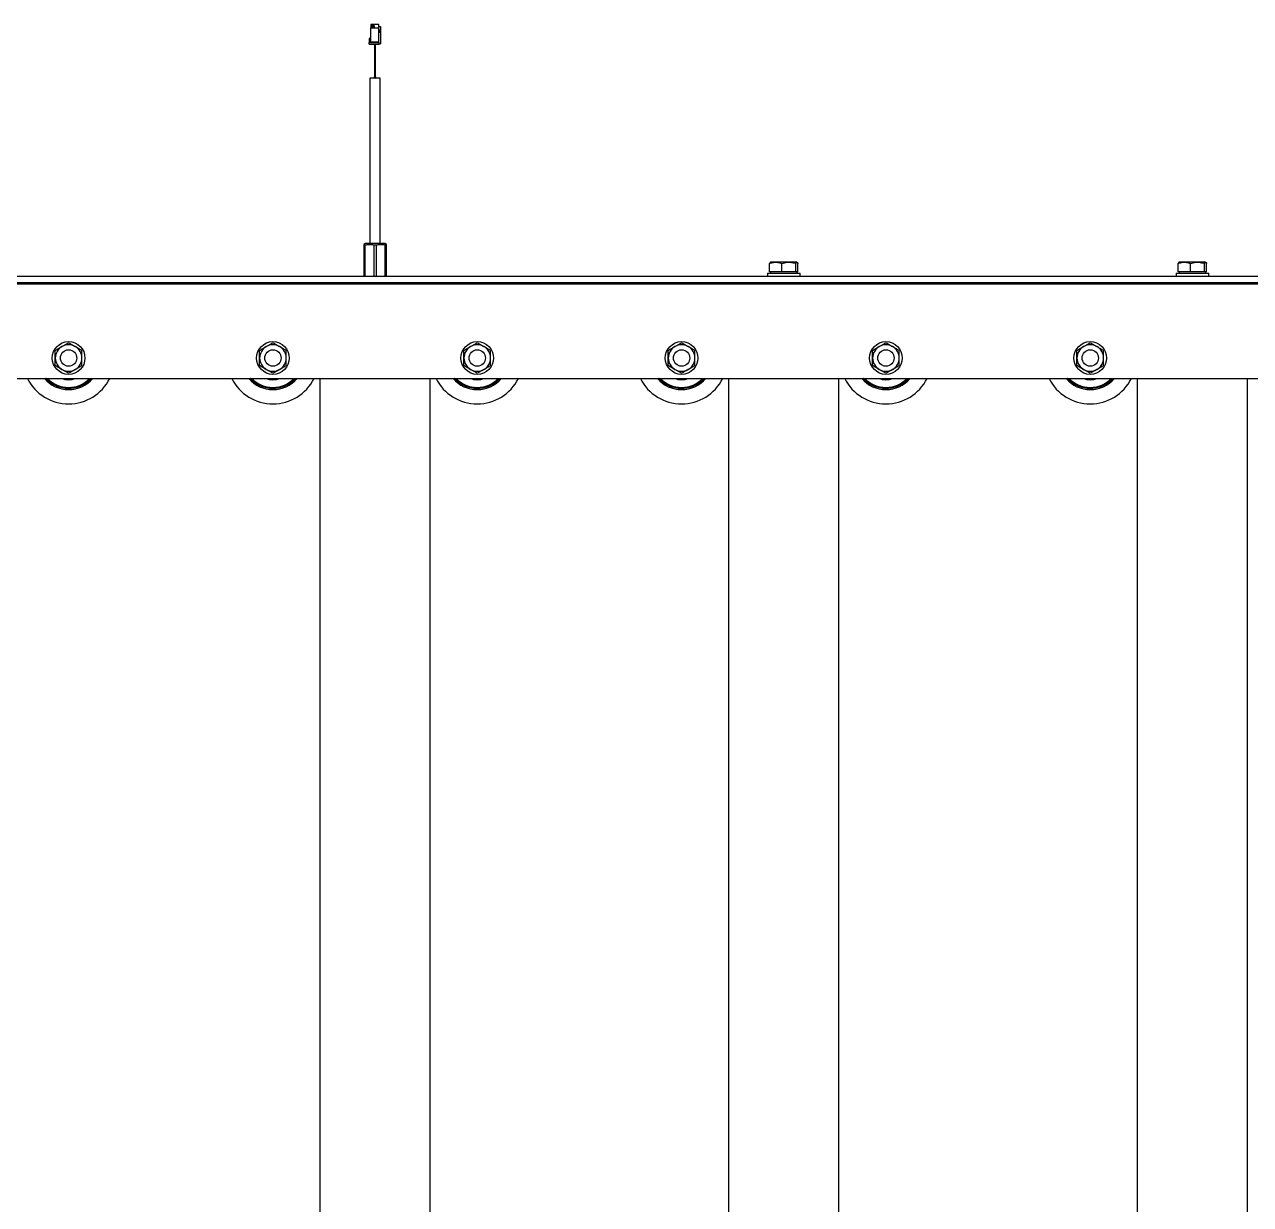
# Model space of a CAD drawing. Header units: millimetres. Extents: x 15 to 415, y 5 to 292.
# Drawn here: x 283.33 to 313.33, y 196.22 to 225.11 of the extents above; entities that cross this region are included whole.
import ezdxf

# ---------------------------------------------------------------- set-up
doc = ezdxf.new("R2010")
doc.units = ezdxf.units.MM

msp = doc.modelspace()

# ---------------------------------------------------------------- linework, layer by layer
at = {"color": 7, "linetype": 'Continuous', "lineweight": 25}
for p, q in [((292.00193, 225.11358), (291.80193, 225.11358)), ((291.80193, 225.11358), (291.80193, 225.10909)), ((291.80193, 225.10909), (291.89193, 225.10909)), ((291.80193, 225.10909), (291.80193, 225.1046)), ((291.89193, 225.1046), (291.80193, 225.1046)), ((291.80193, 225.1046), (291.80193, 225.10011)), ((291.80193, 225.10011), (291.89193, 225.10011)), ((291.80193, 225.10011), (291.80193, 225.09562)), ((291.89193, 225.09562), (291.80193, 225.09562)), ((291.80193, 225.09562), (291.80193, 225.09113)), ((291.80193, 225.09113), (291.89193, 225.09113)), ((291.80193, 225.09113), (291.80193, 225.08665)), ((291.89193, 225.08665), (291.80193, 225.08665)), ((291.80193, 225.08665), (291.80193, 225.08216)), ((291.80193, 225.08216), (291.89193, 225.08216)), ((291.80193, 225.08216), (291.80193, 225.07767)), ((291.89193, 225.07767), (291.80193, 225.07767)), ((291.80193, 225.07767), (291.80193, 225.07318)), ((291.80193, 225.07318), (291.89193, 225.07318)), ((291.80193, 225.07318), (291.80193, 225.06869)), ((291.89193, 225.06869), (291.80193, 225.06869)), ((291.80193, 225.06869), (291.80193, 225.0642)), ((291.80193, 225.0642), (291.89193, 225.0642)), ((291.80193, 225.0642), (291.80193, 225.05971)), ((291.89193, 225.05971), (291.80193, 225.05971)), ((291.80193, 225.05971), (291.80193, 225.05522)), ((291.80193, 225.05522), (291.89193, 225.05522)), ((291.80193, 225.05522), (291.80193, 225.05073)), ((291.89193, 225.05073), (291.80193, 225.05073)), ((291.80193, 225.05073), (291.80193, 225.04624)), ((291.80193, 225.04624), (291.89193, 225.04624)), ((291.80193, 225.04624), (291.80193, 225.04175)), ((291.89193, 225.04175), (291.80193, 225.04175)), ((291.80193, 225.04175), (291.80193, 225.03726)), ((291.80193, 225.03726), (291.89193, 225.03726)), ((291.80193, 225.03726), (291.80193, 225.03277)), ((291.89193, 225.03277), (291.80193, 225.03277)), ((291.80193, 225.03277), (291.80193, 225.02825)), ((291.80193, 225.02825), (292.00193, 225.02825)), ((291.80193, 224.67921), (291.80193, 225.02825)), ((291.89193, 225.1046), (291.89193, 225.10909)), ((291.89193, 225.09562), (291.89193, 225.10011)), ((291.89193, 225.08665), (291.89193, 225.09113)), ((291.89193, 225.07767), (291.89193, 225.08216)), ((291.89193, 225.06869), (291.89193, 225.07318)), ((291.89193, 225.05971), (291.89193, 225.0642)), ((291.89193, 225.05073), (291.89193, 225.05522)), ((291.89193, 225.04175), (291.89193, 225.04624)), ((291.89193, 225.03277), (291.89193, 225.03726)), ((292.00193, 225.02825), (292.00193, 225.11358)), ((292.00193, 225.06461), (292.04193, 225.06461)), ((292.00193, 225.06261), (292.04193, 225.06261)), ((292.00193, 224.67921), (292.00193, 225.02825)), ((292.04193, 225.06461), (292.04193, 225.06261)), ((292.04193, 225.06261), (292.04193, 224.98467)), ((291.80193, 224.76789), (291.76193, 224.76789)), ((291.76193, 224.76789), (291.76193, 224.67587)), ((292.00193, 224.98467), (292.04193, 224.98467)), ((292.00193, 224.98266), (292.04193, 224.98266)), ((292.00193, 224.96996), (292.04193, 224.96996)), ((292.00193, 224.93827), (292.04193, 224.93827)), ((292.00193, 224.92946), (292.04193, 224.92946)), ((292.04193, 224.98467), (292.04193, 224.98266)), ((292.04193, 224.98266), (292.04193, 224.96996)), ((292.04193, 224.96996), (292.04193, 224.93827)), ((292.04193, 224.93827), (292.04193, 224.92946)), ((292.04193, 224.92946), (292.04193, 224.64155)), ((291.76193, 224.67587), (292.00193, 224.67587)), ((291.76193, 224.63598), (291.76193, 224.67587)), ((291.76193, 224.63598), (292.00193, 224.63598)), ((292.00193, 224.67921), (291.80193, 224.67921)), ((292.00193, 224.67587), (292.00193, 224.67921)), ((292.00193, 224.67587), (292.00193, 224.63598)), ((292.00193, 224.64155), (292.04193, 224.64155)), ((291.88943, 223.88797), (291.88943, 223.82371)), ((291.88943, 223.81265), (291.88943, 223.7989)), ((291.88946, 223.82602), (291.88946, 223.7989)), ((291.91441, 223.7989), (291.91441, 223.82473)), ((291.91443, 223.82371), (291.91443, 223.88856)), ((291.91443, 223.82334), (291.91443, 223.87106)), ((291.78237, 223.7989), (291.78237, 219.7489)), ((292.03237, 223.7989), (291.78237, 223.7989)), ((292.03237, 219.7489), (292.03237, 223.7989)), ((291.66975, 219.7489), (291.63237, 219.73104)), ((291.63237, 219.71909), (291.66603, 219.71909)), ((291.63237, 219.71909), (291.63237, 218.9489)), ((291.66603, 218.9489), (291.66603, 219.71909)), ((292.14499, 219.7489), (291.66975, 219.7489)), ((291.8737, 219.71909), (291.8737, 218.9489)), ((291.8737, 219.71909), (291.94103, 219.71909)), ((291.94103, 218.9489), (291.94103, 219.71909)), ((292.18237, 219.73104), (292.14499, 219.7489)), ((292.18237, 219.71909), (292.1487, 219.71909)), ((292.1487, 219.71909), (292.1487, 218.9489)), ((292.18237, 218.9489), (292.18237, 219.71909)), ((301.50737, 219.0289), (301.50737, 218.9489)), ((301.50737, 219.0289), (302.06059, 219.0289)), ((301.56071, 219.0589), (301.56071, 219.26487)), ((301.70962, 219.0589), (301.56071, 219.0589)), ((301.70962, 219.2939), (301.58237, 219.2939)), ((301.58237, 219.0589), (301.58237, 219.0289)), ((302.03186, 219.2939), (301.70962, 219.2939)), ((301.85853, 219.0589), (301.70962, 219.0589)), ((301.85853, 219.0589), (301.85853, 219.26487)), ((302.03186, 219.0589), (301.85853, 219.0589)), ((302.2296, 219.2939), (302.03186, 219.2939)), ((302.20518, 219.0589), (302.03186, 219.0589)), ((302.06059, 219.0289), (302.30737, 219.0289)), ((302.20518, 219.26487), (302.2296, 219.2939)), ((302.20518, 219.0589), (302.20518, 219.26487)), ((302.2296, 219.0589), (302.20518, 219.0589)), ((302.25402, 219.0589), (302.2296, 219.0589)), ((302.23237, 219.0289), (302.23237, 219.0589)), ((302.25402, 219.0589), (302.25402, 219.26487)), ((302.30737, 218.9489), (302.30737, 219.0289)), ((311.50737, 219.0289), (311.50737, 218.9489)), ((311.50737, 219.0289), (312.06059, 219.0289)), ((311.56071, 219.0589), (311.56071, 219.26487)), ((311.70962, 219.0589), (311.56071, 219.0589)), ((311.70962, 219.2939), (311.58237, 219.2939)), ((311.58237, 219.0589), (311.58237, 219.0289)), ((312.03186, 219.2939), (311.70962, 219.2939)), ((311.85853, 219.0589), (311.70962, 219.0589)), ((311.85853, 219.0589), (311.85853, 219.26487)), ((312.03186, 219.0589), (311.85853, 219.0589)), ((312.2296, 219.2939), (312.03186, 219.2939)), ((312.20518, 219.0589), (312.03186, 219.0589)), ((312.06059, 219.0289), (312.30737, 219.0289)), ((312.20518, 219.26487), (312.2296, 219.2939)), ((312.20518, 219.0589), (312.20518, 219.26487)), ((312.2296, 219.0589), (312.20518, 219.0589)), ((312.25402, 219.0589), (312.2296, 219.0589)), ((312.23237, 219.0289), (312.23237, 219.0589)), ((312.25402, 219.0589), (312.25402, 219.26487)), ((312.30737, 218.9489), (312.30737, 219.0289)), ((217.05737, 218.9489), (366.75737, 218.9489)), ((217.05737, 218.7989), (366.75737, 218.7989)), ((284.40737, 216.57362), (284.24487, 216.66744)), ((289.40737, 216.57362), (289.24487, 216.66744)), ((294.40737, 216.57362), (294.24487, 216.66744)), ((299.40737, 216.57362), (299.24487, 216.66744)), ((304.40737, 216.57362), (304.24487, 216.66744)), ((309.40737, 216.57362), (309.24487, 216.66744)), ((217.05737, 216.4489), (366.75737, 216.4489)), ((290.55737, 216.4489), (290.55737, 171.4489)), ((293.25737, 171.4489), (293.25737, 216.4489)), ((300.55737, 216.4489), (300.55737, 171.4489)), ((303.25737, 171.4489), (303.25737, 216.4489)), ((310.55737, 216.4489), (310.55737, 171.4489)), ((313.25737, 171.4489), (313.25737, 216.4489))]:
    msp.add_line(p, q, dxfattribs=at)
at = {"color": 8, "linetype": 'Continuous', "lineweight": 25}
msp.add_line((268.30737, 218.76207), (315.50737, 218.76207), dxfattribs=at)
at = {"color": 7, "linetype": 'Continuous', "lineweight": 25}
for centre, radius in [((284.40737, 216.9489), 0.4), ((289.40737, 216.9489), 0.4), ((294.40737, 216.9489), 0.4), ((299.40737, 216.9489), 0.4), ((304.40737, 216.9489), 0.4), ((309.40737, 216.9489), 0.4), ((284.40737, 216.9489), 0.2), ((289.40737, 216.9489), 0.2), ((294.40737, 216.9489), 0.2), ((299.40737, 216.9489), 0.2), ((304.40737, 216.9489), 0.2), ((309.40737, 216.9489), 0.2)]:
    msp.add_circle(centre, radius, dxfattribs=at)
for centre, radius, start, end in [((284.40737, 216.9489), 0.325, 120, 180), ((284.40737, 216.9489), 0.325, 60, 120), ((284.40737, 216.9489), 0.325, 0, 60), ((289.40737, 216.9489), 0.325, 120, 180), ((289.40737, 216.9489), 0.325, 60, 120), ((289.40737, 216.9489), 0.325, 0, 60), ((294.40737, 216.9489), 0.325, 120, 180), ((294.40737, 216.9489), 0.325, 60, 120), ((294.40737, 216.9489), 0.325, 0, 60), ((299.40737, 216.9489), 0.325, 120, 180), ((299.40737, 216.9489), 0.325, 60, 120), ((299.40737, 216.9489), 0.325, 0, 60), ((304.40737, 216.9489), 0.325, 120, 180), ((304.40737, 216.9489), 0.325, 60, 120), ((304.40737, 216.9489), 0.325, 0, 60), ((309.40737, 216.9489), 0.325, 120, 180), ((309.40737, 216.9489), 0.325, 60, 120), ((309.40737, 216.9489), 0.325, 0, 60), ((284.40737, 216.9489), 0.325, 180, 240), ((284.40737, 216.9489), 0.325, 300, 0), ((289.40737, 216.9489), 0.325, 180, 240), ((289.40737, 216.9489), 0.325, 300, 0), ((294.40737, 216.9489), 0.325, 180, 240), ((294.40737, 216.9489), 0.325, 300, 0), ((299.40737, 216.9489), 0.325, 180, 240), ((299.40737, 216.9489), 0.325, 300, 0), ((304.40737, 216.9489), 0.325, 180, 240), ((304.40737, 216.9489), 0.325, 300, 0), ((309.40737, 216.9489), 0.325, 180, 240), ((309.40737, 216.9489), 0.325, 300, 0), ((284.40737, 216.9489), 0.325, 240, 300), ((289.40737, 216.9489), 0.325, 240, 300), ((294.40737, 216.9489), 0.325, 240, 300), ((299.40737, 216.9489), 0.325, 240, 300), ((304.40737, 216.9489), 0.325, 240, 300), ((309.40737, 216.9489), 0.325, 240, 300), ((284.40737, 216.9489), 1.125, 206.3878, 333.6122), ((284.40737, 216.9489), 0.775, 220.17777, 319.82223), ((284.40737, 216.9489), 0.71929, 224.037901, 315.962099), ((284.40737, 216.9489), 0.53071, 250.411799, 289.588201), ((289.40737, 216.9489), 1.125, 206.3878, 333.6122), ((289.40737, 216.9489), 0.775, 220.17777, 319.82223), ((289.40737, 216.9489), 0.71929, 224.037901, 315.962099), ((289.40737, 216.9489), 0.53071, 250.411799, 289.588201), ((294.40737, 216.9489), 1.125, 206.3878, 333.6122), ((294.40737, 216.9489), 0.775, 220.17777, 319.82223), ((294.40737, 216.9489), 0.71929, 224.037901, 315.962099), ((294.40737, 216.9489), 0.53071, 250.411799, 289.588201), ((299.40737, 216.9489), 1.125, 206.3878, 333.6122), ((299.40737, 216.9489), 0.775, 220.17777, 319.82223), ((299.40737, 216.9489), 0.71929, 224.037901, 315.962099), ((299.40737, 216.9489), 0.53071, 250.411799, 289.588201), ((304.40737, 216.9489), 1.125, 206.3878, 333.6122), ((304.40737, 216.9489), 0.775, 220.17777, 319.82223), ((304.40737, 216.9489), 0.71929, 224.037901, 315.962099), ((304.40737, 216.9489), 0.53071, 250.411799, 289.588201), ((309.40737, 216.9489), 1.125, 206.3878, 333.6122), ((309.40737, 216.9489), 0.775, 220.17777, 319.82223), ((309.40737, 216.9489), 0.71929, 224.037901, 315.962099), ((309.40737, 216.9489), 0.53071, 250.411799, 289.588201)]:
    msp.add_arc(centre, radius, start, end, dxfattribs=at)
for points, knots in [([(291.90492, 224.63805), (291.90362, 224.61541), (291.90104, 224.57011), (291.89598, 224.48701), (291.89033, 224.39905), (291.88934, 224.31518), (291.88946, 224.24577), (291.88942, 224.17202), (291.88944, 224.07885), (291.88943, 223.98513), (291.88943, 223.91516), (291.88943, 223.88797)], [0, 0, 0, 0, 0.08096393, 0.16198506, 0.30014014, 0.40747759, 0.48656141, 0.58806375, 0.72478394, 0.89305774, 1, 1, 1, 1]), ([(291.88943, 224.63598), (291.88943, 224.60254), (291.88943, 224.53684), (291.88943, 224.4423), (291.88943, 224.3623), (291.88943, 224.30152), (291.88943, 224.26653), (291.88943, 224.25147)], [0, 0, 0, 0, 0.27476063, 0.53973222, 0.74111622, 0.88860415, 1, 1, 1, 1]), ([(291.91443, 223.88856), (291.91443, 223.90892), (291.91443, 223.96482), (291.91444, 224.04027), (291.91443, 224.11523), (291.91446, 224.18155), (291.91428, 224.25313), (291.91154, 224.34812), (291.90612, 224.45173), (291.90215, 224.55257), (291.89992, 224.60805), (291.8988, 224.63598)], [0, 0, 0, 0, 0.07897224, 0.21690263, 0.32363574, 0.40231793, 0.50316843, 0.6370949, 0.80386777, 0.9012468, 1, 1, 1, 1]), ([(291.91443, 224.13922), (291.91443, 224.14486), (291.91443, 224.17082), (291.91443, 224.23257), (291.91443, 224.33915), (291.91443, 224.48138), (291.91443, 224.58203), (291.91443, 224.63598)], [0, 0, 0, 0, 0.03202863, 0.14761855, 0.35635791, 0.65494849, 1, 1, 1, 1]), ([(291.90193, 223.8225), (291.90075, 223.82255), (291.89807, 223.82267), (291.89483, 223.8235), (291.89239, 223.8246), (291.89078, 223.82573), (291.88966, 223.82709), (291.88951, 223.82808), (291.88943, 223.82858)], [0, 0, 0, 0, 0.18060234, 0.40908732, 0.54280662, 0.68784873, 0.84155889, 1, 1, 1, 1]), ([(291.89054, 223.79901), (291.89029, 223.80251), (291.88975, 223.81), (291.88949, 223.81986), (291.88945, 223.82621), (291.88943, 223.82858)], [0, 0, 0, 0, 0.35439768, 0.75937105, 1, 1, 1, 1]), ([(291.91443, 223.82858), (291.91436, 223.82808), (291.91421, 223.82709), (291.91308, 223.82573), (291.91148, 223.8246), (291.90903, 223.8235), (291.90579, 223.82267), (291.90312, 223.82255), (291.90193, 223.8225)], [0, 0, 0, 0, 0.15844111, 0.31215127, 0.45719338, 0.59091268, 0.81939766, 1, 1, 1, 1]), ([(291.91277, 223.79041), (291.91324, 223.79678), (291.91405, 223.80769), (291.91437, 223.81983), (291.91443, 223.82598), (291.91443, 223.8278), (291.91443, 223.82838), (291.91443, 223.82858)], [0, 0, 0, 0, 0.4996986, 0.85638858, 0.95487789, 0.98410959, 1, 1, 1, 1]), ([(291.63237, 219.73104), (291.63237, 219.73048), (291.63237, 219.72936), (291.63237, 219.72252), (291.63237, 219.71909)], [0, 0, 0, 0, 0.49763005, 1, 1, 1, 1]), ([(291.66603, 219.71909), (291.69572, 219.72425), (291.75595, 219.73472), (291.826, 219.7289), (291.86502, 219.72087), (291.8737, 219.71909)], [0, 0, 0, 0, 0.43034353, 0.87326188, 1, 1, 1, 1]), ([(291.94103, 219.71909), (291.97072, 219.72425), (292.03095, 219.73472), (292.101, 219.7289), (292.14002, 219.72087), (292.1487, 219.71909)], [0, 0, 0, 0, 0.43034353, 0.87326188, 1, 1, 1, 1]), ([(292.18237, 219.71909), (292.18237, 219.7225), (292.18237, 219.72934), (292.18237, 219.73047), (292.18237, 219.73104)], [0, 0, 0, 0, 0.49786913, 1, 1, 1, 1]), ([(301.56071, 219.26487), (301.56671, 219.26699), (301.58472, 219.27336), (301.61523, 219.28225), (301.65253, 219.28995), (301.68414, 219.29348), (301.70324, 219.29379), (301.70962, 219.2939)], [0, 0, 0, 0, 0.12359753, 0.37124782, 0.62101355, 0.87330139, 1, 1, 1, 1]), ([(301.58513, 219.2939), (301.58455, 219.29386), (301.58302, 219.29378), (301.58055, 219.29293), (301.5777, 219.29116), (301.5739, 219.2877), (301.57011, 219.28269), (301.56634, 219.27631), (301.56352, 219.27093), (301.56165, 219.26689), (301.56071, 219.26487)], [0, 0, 0, 0, 0.070036107, 0.184842993, 0.299816611, 0.41526294, 0.647866756, 0.765024679, 0.882473115, 1, 1, 1, 1]), ([(301.70962, 219.2939), (301.71315, 219.29386), (301.73212, 219.29369), (301.7665, 219.29025), (301.81277, 219.28042), (301.84311, 219.27011), (301.85853, 219.26487)], [0, 0, 0, 0, 0.07005137, 0.3766066, 0.68307341, 1, 1, 1, 1]), ([(301.85853, 219.26487), (301.87993, 219.27104), (301.92293, 219.28343), (301.97415, 219.29112), (302.01059, 219.29362), (302.02477, 219.29381), (302.03186, 219.2939)], [0, 0, 0, 0, 0.37742408, 0.75834263, 0.87907343, 1, 1, 1, 1]), ([(302.03186, 219.2939), (302.07741, 219.29035), (302.1361, 219.28579), (302.19255, 219.26869), (302.20518, 219.26487)], [0, 0, 0, 0, 0.776286725, 1, 1, 1, 1]), ([(302.2296, 219.2939), (302.23018, 219.29386), (302.23266, 219.29372), (302.23609, 219.29201), (302.23987, 219.28857), (302.24272, 219.2852), (302.24556, 219.2811), (302.24839, 219.27631), (302.25122, 219.27093), (302.25309, 219.26689), (302.25402, 219.26487)], [0, 0, 0, 0, 0.070036806, 0.299778269, 0.415225752, 0.531480283, 0.647863239, 0.765022333, 0.882471941, 1, 1, 1, 1]), ([(311.56071, 219.26487), (311.56671, 219.26699), (311.58472, 219.27336), (311.61523, 219.28225), (311.65253, 219.28995), (311.68414, 219.29348), (311.70324, 219.29379), (311.70962, 219.2939)], [0, 0, 0, 0, 0.123597525, 0.371247822, 0.621013548, 0.873301388, 1, 1, 1, 1]), ([(311.58513, 219.2939), (311.58455, 219.29386), (311.58302, 219.29378), (311.58055, 219.29293), (311.5777, 219.29116), (311.5739, 219.2877), (311.57011, 219.28269), (311.56634, 219.27631), (311.56352, 219.27093), (311.56165, 219.26689), (311.56071, 219.26487)], [0, 0, 0, 0, 0.07003611, 0.18484299, 0.29981661, 0.41526294, 0.64786676, 0.76502468, 0.88247311, 1, 1, 1, 1]), ([(311.70962, 219.2939), (311.71315, 219.29386), (311.73212, 219.29369), (311.7665, 219.29025), (311.81277, 219.28042), (311.84311, 219.27011), (311.85853, 219.26487)], [0, 0, 0, 0, 0.070051373, 0.376606602, 0.683073408, 1, 1, 1, 1]), ([(311.85853, 219.26487), (311.87993, 219.27104), (311.92293, 219.28343), (311.97415, 219.29112), (312.01059, 219.29362), (312.02477, 219.29381), (312.03186, 219.2939)], [0, 0, 0, 0, 0.37742408, 0.75834263, 0.87907343, 1, 1, 1, 1]), ([(312.03186, 219.2939), (312.07741, 219.29035), (312.1361, 219.28579), (312.19255, 219.26869), (312.20518, 219.26487)], [0, 0, 0, 0, 0.77628672, 1, 1, 1, 1]), ([(312.2296, 219.2939), (312.23018, 219.29386), (312.23266, 219.29372), (312.23609, 219.29201), (312.23987, 219.28857), (312.24272, 219.2852), (312.24556, 219.2811), (312.24839, 219.27631), (312.25122, 219.27093), (312.25309, 219.26689), (312.25402, 219.26487)], [0, 0, 0, 0, 0.070036806, 0.299778269, 0.415225752, 0.531480283, 0.647863239, 0.765022333, 0.882471941, 1, 1, 1, 1]), ([(284.08237, 217.13654), (284.10876, 217.15177), (284.16202, 217.18252), (284.21708, 217.21432), (284.24487, 217.23035)], [0, 0, 0, 0, 0.49545796, 1, 1, 1, 1]), ([(284.24487, 217.23035), (284.24872, 217.23258), (284.27789, 217.24942), (284.33288, 217.28117), (284.38239, 217.30975), (284.40737, 217.32417)], [0, 0, 0, 0, 0.070076912, 0.530777664, 1, 1, 1, 1]), ([(284.40737, 217.32417), (284.42048, 217.3166), (284.44676, 217.30143), (284.48709, 217.27815), (284.52819, 217.25442), (284.55594, 217.23839), (284.56987, 217.23035)], [0, 0, 0, 0, 0.24726861, 0.49536257, 0.74687401, 1, 1, 1, 1]), ([(284.56987, 217.23035), (284.57372, 217.22813), (284.60289, 217.21129), (284.65788, 217.17954), (284.70739, 217.15096), (284.73237, 217.13654)], [0, 0, 0, 0, 0.07007691, 0.53077766, 1, 1, 1, 1]), ([(289.08237, 217.13654), (289.10876, 217.15177), (289.16202, 217.18252), (289.21708, 217.21432), (289.24487, 217.23035)], [0, 0, 0, 0, 0.49545796, 1, 1, 1, 1]), ([(289.24487, 217.23035), (289.24872, 217.23258), (289.27789, 217.24942), (289.33288, 217.28117), (289.38239, 217.30975), (289.40737, 217.32417)], [0, 0, 0, 0, 0.070076912, 0.530777664, 1, 1, 1, 1]), ([(289.40737, 217.32417), (289.42048, 217.3166), (289.44676, 217.30143), (289.48709, 217.27815), (289.52819, 217.25442), (289.55594, 217.23839), (289.56987, 217.23035)], [0, 0, 0, 0, 0.24726861, 0.49536257, 0.74687401, 1, 1, 1, 1]), ([(289.56987, 217.23035), (289.57372, 217.22813), (289.60289, 217.21129), (289.65788, 217.17954), (289.70739, 217.15096), (289.73237, 217.13654)], [0, 0, 0, 0, 0.07007691, 0.53077766, 1, 1, 1, 1]), ([(294.08237, 217.13654), (294.10876, 217.15177), (294.16202, 217.18252), (294.21708, 217.21432), (294.24487, 217.23035)], [0, 0, 0, 0, 0.49545796, 1, 1, 1, 1]), ([(294.24487, 217.23035), (294.24872, 217.23258), (294.27789, 217.24942), (294.33288, 217.28117), (294.38239, 217.30975), (294.40737, 217.32417)], [0, 0, 0, 0, 0.070076912, 0.530777664, 1, 1, 1, 1]), ([(294.40737, 217.32417), (294.42048, 217.3166), (294.44676, 217.30143), (294.48709, 217.27815), (294.52819, 217.25442), (294.55594, 217.23839), (294.56987, 217.23035)], [0, 0, 0, 0, 0.24726861, 0.49536257, 0.74687401, 1, 1, 1, 1]), ([(294.56987, 217.23035), (294.57372, 217.22813), (294.60289, 217.21129), (294.65788, 217.17954), (294.70739, 217.15096), (294.73237, 217.13654)], [0, 0, 0, 0, 0.07007691, 0.53077766, 1, 1, 1, 1]), ([(299.08237, 217.13654), (299.10876, 217.15177), (299.16202, 217.18252), (299.21708, 217.21432), (299.24487, 217.23035)], [0, 0, 0, 0, 0.49545796, 1, 1, 1, 1]), ([(299.24487, 217.23035), (299.24872, 217.23258), (299.27789, 217.24942), (299.33288, 217.28117), (299.38239, 217.30975), (299.40737, 217.32417)], [0, 0, 0, 0, 0.070076912, 0.530777664, 1, 1, 1, 1]), ([(299.40737, 217.32417), (299.42048, 217.3166), (299.44676, 217.30143), (299.48709, 217.27815), (299.52819, 217.25442), (299.55594, 217.23839), (299.56987, 217.23035)], [0, 0, 0, 0, 0.24726861, 0.49536257, 0.74687401, 1, 1, 1, 1]), ([(299.56987, 217.23035), (299.57372, 217.22813), (299.60289, 217.21129), (299.65788, 217.17954), (299.70739, 217.15096), (299.73237, 217.13654)], [0, 0, 0, 0, 0.07007691, 0.53077766, 1, 1, 1, 1]), ([(304.08237, 217.13654), (304.10876, 217.15177), (304.16202, 217.18252), (304.21708, 217.21432), (304.24487, 217.23035)], [0, 0, 0, 0, 0.49545796, 1, 1, 1, 1]), ([(304.24487, 217.23035), (304.24872, 217.23258), (304.27789, 217.24942), (304.33288, 217.28117), (304.38239, 217.30975), (304.40737, 217.32417)], [0, 0, 0, 0, 0.070076912, 0.530777664, 1, 1, 1, 1]), ([(304.40737, 217.32417), (304.42048, 217.3166), (304.44676, 217.30143), (304.48709, 217.27815), (304.52819, 217.25442), (304.55594, 217.23839), (304.56987, 217.23035)], [0, 0, 0, 0, 0.24726861, 0.49536257, 0.74687401, 1, 1, 1, 1]), ([(304.56987, 217.23035), (304.57372, 217.22813), (304.60289, 217.21129), (304.65788, 217.17954), (304.70739, 217.15096), (304.73237, 217.13654)], [0, 0, 0, 0, 0.07007691, 0.53077766, 1, 1, 1, 1]), ([(309.08237, 217.13654), (309.10876, 217.15177), (309.16202, 217.18252), (309.21708, 217.21432), (309.24487, 217.23035)], [0, 0, 0, 0, 0.49545796, 1, 1, 1, 1]), ([(309.24487, 217.23035), (309.24872, 217.23258), (309.27789, 217.24942), (309.33288, 217.28117), (309.38239, 217.30975), (309.40737, 217.32417)], [0, 0, 0, 0, 0.070076912, 0.530777664, 1, 1, 1, 1]), ([(309.40737, 217.32417), (309.42048, 217.3166), (309.44676, 217.30143), (309.48709, 217.27815), (309.52819, 217.25442), (309.55594, 217.23839), (309.56987, 217.23035)], [0, 0, 0, 0, 0.24726861, 0.49536257, 0.74687401, 1, 1, 1, 1]), ([(309.56987, 217.23035), (309.57372, 217.22813), (309.60289, 217.21129), (309.65788, 217.17954), (309.70739, 217.15096), (309.73237, 217.13654)], [0, 0, 0, 0, 0.07007691, 0.53077766, 1, 1, 1, 1]), ([(284.08237, 216.9489), (284.08237, 216.96596), (284.08237, 217.02947), (284.08237, 217.09131), (284.08237, 217.13654)], [0, 0, 0, 0, 0.268633605, 1, 1, 1, 1]), ([(284.08237, 216.76126), (284.08237, 216.77701), (284.08237, 216.83817), (284.08237, 216.90172), (284.08237, 216.9489)], [0, 0, 0, 0, 0.25755135, 1, 1, 1, 1]), ([(284.73237, 216.9489), (284.73237, 216.96596), (284.73237, 217.02947), (284.73237, 217.09131), (284.73237, 217.13654)], [0, 0, 0, 0, 0.26863361, 1, 1, 1, 1]), ([(284.73237, 216.76126), (284.73237, 216.77701), (284.73237, 216.83817), (284.73237, 216.90172), (284.73237, 216.9489)], [0, 0, 0, 0, 0.257551345, 1, 1, 1, 1]), ([(289.08237, 216.9489), (289.08237, 216.96596), (289.08237, 217.02947), (289.08237, 217.09131), (289.08237, 217.13654)], [0, 0, 0, 0, 0.268633605, 1, 1, 1, 1]), ([(289.08237, 216.76126), (289.08237, 216.77701), (289.08237, 216.83817), (289.08237, 216.90172), (289.08237, 216.9489)], [0, 0, 0, 0, 0.25755135, 1, 1, 1, 1]), ([(289.73237, 216.9489), (289.73237, 216.96596), (289.73237, 217.02947), (289.73237, 217.09131), (289.73237, 217.13654)], [0, 0, 0, 0, 0.26863361, 1, 1, 1, 1]), ([(289.73237, 216.76126), (289.73237, 216.77701), (289.73237, 216.83817), (289.73237, 216.90172), (289.73237, 216.9489)], [0, 0, 0, 0, 0.257551345, 1, 1, 1, 1]), ([(294.08237, 216.9489), (294.08237, 216.96596), (294.08237, 217.02947), (294.08237, 217.09131), (294.08237, 217.13654)], [0, 0, 0, 0, 0.268633605, 1, 1, 1, 1]), ([(294.08237, 216.76126), (294.08237, 216.77701), (294.08237, 216.83817), (294.08237, 216.90172), (294.08237, 216.9489)], [0, 0, 0, 0, 0.25755135, 1, 1, 1, 1]), ([(294.73237, 216.9489), (294.73237, 216.96596), (294.73237, 217.02947), (294.73237, 217.09131), (294.73237, 217.13654)], [0, 0, 0, 0, 0.26863361, 1, 1, 1, 1]), ([(294.73237, 216.76126), (294.73237, 216.77701), (294.73237, 216.83817), (294.73237, 216.90172), (294.73237, 216.9489)], [0, 0, 0, 0, 0.257551345, 1, 1, 1, 1]), ([(299.08237, 216.9489), (299.08237, 216.96596), (299.08237, 217.02947), (299.08237, 217.09131), (299.08237, 217.13654)], [0, 0, 0, 0, 0.268633605, 1, 1, 1, 1]), ([(299.08237, 216.76126), (299.08237, 216.77701), (299.08237, 216.83817), (299.08237, 216.90172), (299.08237, 216.9489)], [0, 0, 0, 0, 0.25755135, 1, 1, 1, 1]), ([(299.73237, 216.9489), (299.73237, 216.96596), (299.73237, 217.02947), (299.73237, 217.09131), (299.73237, 217.13654)], [0, 0, 0, 0, 0.26863361, 1, 1, 1, 1]), ([(299.73237, 216.76126), (299.73237, 216.77701), (299.73237, 216.83817), (299.73237, 216.90172), (299.73237, 216.9489)], [0, 0, 0, 0, 0.257551345, 1, 1, 1, 1]), ([(304.08237, 216.9489), (304.08237, 216.96596), (304.08237, 217.02947), (304.08237, 217.09131), (304.08237, 217.13654)], [0, 0, 0, 0, 0.268633605, 1, 1, 1, 1]), ([(304.08237, 216.76126), (304.08237, 216.77701), (304.08237, 216.83817), (304.08237, 216.90172), (304.08237, 216.9489)], [0, 0, 0, 0, 0.25755135, 1, 1, 1, 1]), ([(304.73237, 216.9489), (304.73237, 216.96596), (304.73237, 217.02947), (304.73237, 217.09131), (304.73237, 217.13654)], [0, 0, 0, 0, 0.26863361, 1, 1, 1, 1]), ([(304.73237, 216.76126), (304.73237, 216.77701), (304.73237, 216.83817), (304.73237, 216.90172), (304.73237, 216.9489)], [0, 0, 0, 0, 0.257551345, 1, 1, 1, 1]), ([(309.08237, 216.9489), (309.08237, 216.96596), (309.08237, 217.02947), (309.08237, 217.09131), (309.08237, 217.13654)], [0, 0, 0, 0, 0.268633605, 1, 1, 1, 1]), ([(309.08237, 216.76126), (309.08237, 216.77701), (309.08237, 216.83817), (309.08237, 216.90172), (309.08237, 216.9489)], [0, 0, 0, 0, 0.25755135, 1, 1, 1, 1]), ([(309.73237, 216.9489), (309.73237, 216.96596), (309.73237, 217.02947), (309.73237, 217.09131), (309.73237, 217.13654)], [0, 0, 0, 0, 0.26863361, 1, 1, 1, 1]), ([(309.73237, 216.76126), (309.73237, 216.77701), (309.73237, 216.83817), (309.73237, 216.90172), (309.73237, 216.9489)], [0, 0, 0, 0, 0.257551345, 1, 1, 1, 1]), ([(284.24487, 216.66744), (284.24101, 216.66966), (284.18614, 216.70134), (284.13236, 216.73239), (284.08237, 216.76126)], [0, 0, 0, 0, 0.07021477, 1, 1, 1, 1]), ([(284.56987, 216.66744), (284.56601, 216.66521), (284.51114, 216.63353), (284.45736, 216.60249), (284.40737, 216.57362)], [0, 0, 0, 0, 0.07021477, 1, 1, 1, 1]), ([(284.73237, 216.76126), (284.71925, 216.75368), (284.69297, 216.73851), (284.65264, 216.71523), (284.61155, 216.6915), (284.58379, 216.67548), (284.56987, 216.66744)], [0, 0, 0, 0, 0.24726861, 0.49536257, 0.74687401, 1, 1, 1, 1]), ([(289.24487, 216.66744), (289.24101, 216.66966), (289.18614, 216.70134), (289.13236, 216.73239), (289.08237, 216.76126)], [0, 0, 0, 0, 0.07021477, 1, 1, 1, 1]), ([(289.56987, 216.66744), (289.56601, 216.66521), (289.51114, 216.63353), (289.45736, 216.60249), (289.40737, 216.57362)], [0, 0, 0, 0, 0.07021477, 1, 1, 1, 1]), ([(289.73237, 216.76126), (289.71925, 216.75368), (289.69297, 216.73851), (289.65264, 216.71523), (289.61155, 216.6915), (289.58379, 216.67548), (289.56987, 216.66744)], [0, 0, 0, 0, 0.24726861, 0.49536257, 0.74687401, 1, 1, 1, 1]), ([(294.24487, 216.66744), (294.24101, 216.66966), (294.18614, 216.70134), (294.13236, 216.73239), (294.08237, 216.76126)], [0, 0, 0, 0, 0.07021477, 1, 1, 1, 1]), ([(294.56987, 216.66744), (294.56601, 216.66521), (294.51114, 216.63353), (294.45736, 216.60249), (294.40737, 216.57362)], [0, 0, 0, 0, 0.07021477, 1, 1, 1, 1]), ([(294.73237, 216.76126), (294.71925, 216.75368), (294.69297, 216.73851), (294.65264, 216.71523), (294.61155, 216.6915), (294.58379, 216.67548), (294.56987, 216.66744)], [0, 0, 0, 0, 0.24726861, 0.49536257, 0.74687401, 1, 1, 1, 1]), ([(299.24487, 216.66744), (299.24101, 216.66966), (299.18614, 216.70134), (299.13236, 216.73239), (299.08237, 216.76126)], [0, 0, 0, 0, 0.07021477, 1, 1, 1, 1]), ([(299.56987, 216.66744), (299.56601, 216.66521), (299.51114, 216.63353), (299.45736, 216.60249), (299.40737, 216.57362)], [0, 0, 0, 0, 0.07021477, 1, 1, 1, 1]), ([(299.73237, 216.76126), (299.71925, 216.75368), (299.69297, 216.73851), (299.65264, 216.71523), (299.61155, 216.6915), (299.58379, 216.67548), (299.56987, 216.66744)], [0, 0, 0, 0, 0.24726861, 0.49536257, 0.74687401, 1, 1, 1, 1]), ([(304.24487, 216.66744), (304.24101, 216.66966), (304.18614, 216.70134), (304.13236, 216.73239), (304.08237, 216.76126)], [0, 0, 0, 0, 0.07021477, 1, 1, 1, 1]), ([(304.56987, 216.66744), (304.56601, 216.66521), (304.51114, 216.63353), (304.45736, 216.60249), (304.40737, 216.57362)], [0, 0, 0, 0, 0.07021477, 1, 1, 1, 1]), ([(304.73237, 216.76126), (304.71925, 216.75368), (304.69297, 216.73851), (304.65264, 216.71523), (304.61155, 216.6915), (304.58379, 216.67548), (304.56987, 216.66744)], [0, 0, 0, 0, 0.24726861, 0.49536257, 0.74687401, 1, 1, 1, 1]), ([(309.24487, 216.66744), (309.24101, 216.66966), (309.18614, 216.70134), (309.13236, 216.73239), (309.08237, 216.76126)], [0, 0, 0, 0, 0.07021477, 1, 1, 1, 1]), ([(309.56987, 216.66744), (309.56601, 216.66521), (309.51114, 216.63353), (309.45736, 216.60249), (309.40737, 216.57362)], [0, 0, 0, 0, 0.07021477, 1, 1, 1, 1]), ([(309.73237, 216.76126), (309.71925, 216.75368), (309.69297, 216.73851), (309.65264, 216.71523), (309.61155, 216.6915), (309.58379, 216.67548), (309.56987, 216.66744)], [0, 0, 0, 0, 0.24726861, 0.49536257, 0.74687401, 1, 1, 1, 1])]:
    msp.add_open_spline(points, degree=3, knots=knots, dxfattribs=at)
at = {"color": 8, "linetype": 'Continuous', "lineweight": 25}
for points, knots in [([(284.5358, 216.2107), (284.49035, 216.20526), (284.39674, 216.19404), (284.25214, 216.21128), (284.10747, 216.25594), (283.97471, 216.33304), (283.88767, 216.4), (283.85395, 216.44506), (283.85107, 216.4489)], [0, 0, 0, 0, 0.18103791, 0.37291991, 0.57277921, 0.77687981, 0.98098041, 1, 1, 1, 1]), ([(284.96024, 216.4489), (284.94683, 216.43264), (284.90128, 216.37744), (284.80188, 216.30776), (284.67249, 216.24182), (284.58047, 216.22087), (284.5358, 216.2107)], [0, 0, 0, 0, 0.12713023, 0.43169984, 0.72411269, 1, 1, 1, 1]), ([(289.5358, 216.2107), (289.49035, 216.20526), (289.39674, 216.19404), (289.25214, 216.21128), (289.10747, 216.25594), (288.97471, 216.33304), (288.88767, 216.4), (288.85395, 216.44506), (288.85107, 216.4489)], [0, 0, 0, 0, 0.18103791, 0.37291991, 0.57277921, 0.77687981, 0.98098041, 1, 1, 1, 1]), ([(289.96024, 216.4489), (289.94683, 216.43264), (289.90128, 216.37744), (289.80188, 216.30776), (289.67249, 216.24182), (289.58047, 216.22087), (289.5358, 216.2107)], [0, 0, 0, 0, 0.12713023, 0.43169984, 0.72411269, 1, 1, 1, 1]), ([(294.5358, 216.2107), (294.49035, 216.20526), (294.39674, 216.19404), (294.25214, 216.21128), (294.10747, 216.25594), (293.97471, 216.33304), (293.88767, 216.4), (293.85395, 216.44506), (293.85107, 216.4489)], [0, 0, 0, 0, 0.181037906, 0.372919912, 0.57277921, 0.776879809, 0.980980408, 1, 1, 1, 1]), ([(294.96024, 216.4489), (294.94683, 216.43264), (294.90128, 216.37744), (294.80188, 216.30776), (294.67249, 216.24182), (294.58047, 216.22087), (294.5358, 216.2107)], [0, 0, 0, 0, 0.127130234, 0.431699841, 0.724112691, 1, 1, 1, 1]), ([(299.5358, 216.2107), (299.49035, 216.20526), (299.39674, 216.19404), (299.25214, 216.21128), (299.10747, 216.25594), (298.97471, 216.33304), (298.88767, 216.4), (298.85395, 216.44506), (298.85107, 216.4489)], [0, 0, 0, 0, 0.18103791, 0.37291991, 0.57277921, 0.77687981, 0.98098041, 1, 1, 1, 1]), ([(299.96024, 216.4489), (299.94683, 216.43264), (299.90128, 216.37744), (299.80188, 216.30776), (299.67249, 216.24182), (299.58047, 216.22087), (299.5358, 216.2107)], [0, 0, 0, 0, 0.12713023, 0.43169984, 0.72411269, 1, 1, 1, 1]), ([(304.5358, 216.2107), (304.49035, 216.20526), (304.39674, 216.19404), (304.25214, 216.21128), (304.10747, 216.25594), (303.97471, 216.33304), (303.88767, 216.4), (303.85395, 216.44506), (303.85107, 216.4489)], [0, 0, 0, 0, 0.18103791, 0.37291991, 0.57277921, 0.77687981, 0.98098041, 1, 1, 1, 1]), ([(304.96024, 216.4489), (304.94683, 216.43264), (304.90128, 216.37744), (304.80188, 216.30776), (304.67249, 216.24182), (304.58047, 216.22087), (304.5358, 216.2107)], [0, 0, 0, 0, 0.12713023, 0.43169984, 0.72411269, 1, 1, 1, 1]), ([(309.5358, 216.2107), (309.49035, 216.20526), (309.39674, 216.19404), (309.25214, 216.21128), (309.10747, 216.25594), (308.97471, 216.33304), (308.88767, 216.4), (308.85395, 216.44506), (308.85107, 216.4489)], [0, 0, 0, 0, 0.18103791, 0.37291991, 0.57277921, 0.77687981, 0.98098041, 1, 1, 1, 1]), ([(309.96024, 216.4489), (309.94683, 216.43264), (309.90128, 216.37744), (309.80188, 216.30776), (309.67249, 216.24182), (309.58047, 216.22087), (309.5358, 216.2107)], [0, 0, 0, 0, 0.12713023, 0.43169984, 0.72411269, 1, 1, 1, 1])]:
    msp.add_open_spline(points, degree=3, knots=knots, dxfattribs=at)

doc.saveas('drawing.dxf')
